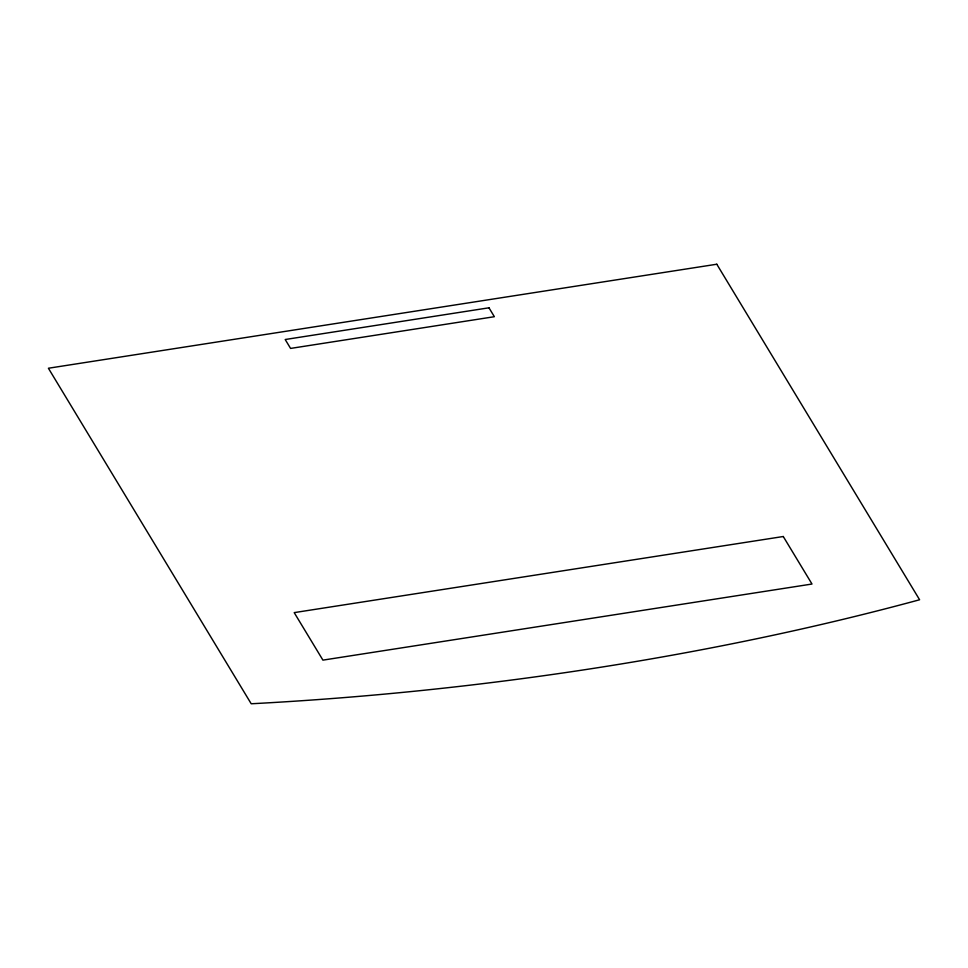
<?xml version="1.0" encoding="UTF-8"?>
<svg xmlns="http://www.w3.org/2000/svg" width="968" height="968" viewBox="0 0 968 968"><rect width="100%" height="100%" fill="white"/><g stroke="black" fill="none" stroke-linecap="round" stroke-linejoin="round"><path stroke-width="1.45" d="M716.792 264.228L48.4 368.239L251.208 703.772A1302.347 492.083 -4.8 0 0 919.6 599.761L716.792 264.228M488.973 307.8L285.197 339.514L290.582 348.419L494.358 316.705L488.973 307.8M783.269 536.514L294.199 612.623L322.925 660.128L811.995 584.031L783.269 536.514"/></g></svg>
